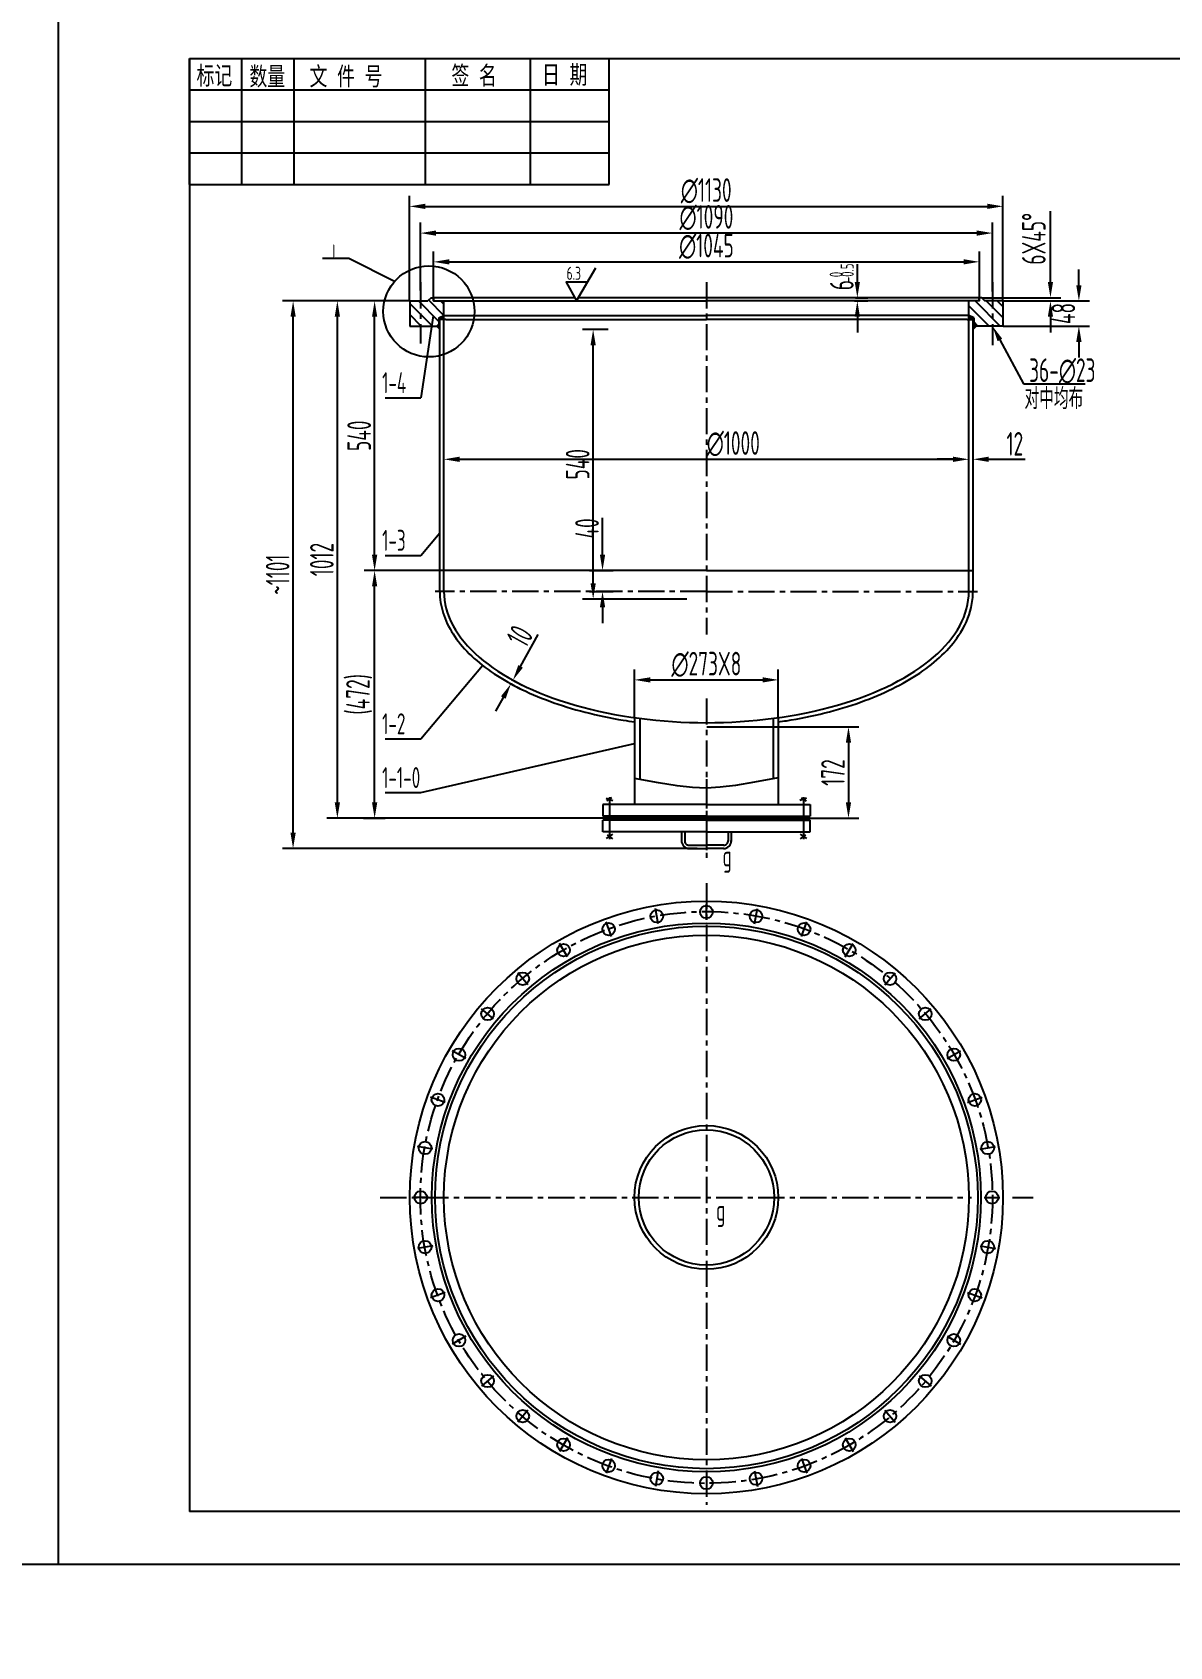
# Model space of a CAD drawing. Extents: x -1819 to 594, y -265 to 873.
# Drawn here: x -441.4 to -224.7, y -9.8 to 297.9 of the extents above; entities that cross this region are included whole.
import ezdxf

# ---------------------------------------------------------------- set-up
doc = ezdxf.new("R2010")
doc.units = 0
doc.header["$LTSCALE"] = 2
doc.header["$MEASUREMENT"] = 0
doc.linetypes.add('CENTERX2', pattern=[4, 2.5, -0.5, 0.5, -0.5])
doc.layers.get('0').update_dxf_attribs({"linetype": 'CONTINUOUS'})
doc.layers.get('DEFPOINTS').update_dxf_attribs({"linetype": 'CONTINUOUS'})
for name, color, linetype in [('16CEN', 6, 'CENTERX2'), ('16CON', 4, 'CONTINUOUS'), ('16CON2', 3, 'CONTINUOUS'), ('16TXT', 3, 'CONTINUOUS')]:
    doc.layers.add(name, color=color, linetype=linetype)
doc.styles.add('HZ', font='ascii.shx', dxfattribs={"width": 0.7, "bigfont": 'hztxt2.shx'})
doc.dimstyles.get("Standard").update_dxf_attribs({"dimtxt": 4.5, "dimasz": 3, "dimexe": 2, "dimexo": 0.0625, "dimgap": 0.7, "dimtad": 1, "dimdec": 4, "dimzin": 0, "dimtxsty": 'HZ', "dimcen": 0.09, "dimazin": 3, "dimtfac": 1, "dimtdec": 4, "dimtofl": 0, "dimtmove": 0, "dimatfit": 3, "dimtolj": 1, "dimtzin": 0})

# ---------------------------------------------------------------- blocks, each defined once
blk = doc.blocks.new('*D163')
at = {"color": 0, "linetype": 'BYBLOCK'}
for p, q in [((-327.91, 241.26), (-343.66, 241.26)), ((-341.66, 145.66), (-341.66, 238.26)), ((-287.46, 142.66), (-343.66, 142.66))]:
    blk.add_line(p, q, dxfattribs=at)
for points in [[(-342.16, 238.26), (-341.16, 238.26), (-341.66, 241.26)], [(-342.16, 145.66), (-341.16, 145.66), (-341.66, 142.66)]]:
    blk.add_solid(points, dxfattribs=at)
at = {"layer": 'DEFPOINTS', "color": 0, "linetype": 'BYBLOCK'}
for p in [(-341.66, 241.26), (-327.84, 241.26), (-287.4, 142.66)]:
    blk.add_point(p, dxfattribs=at)
at = {"color": 0, "linetype": 'BYBLOCK', "insert": (-344.61, 191.96), "char_height": 4.5, "attachment_point": 5, "rotation": 90, "style": 'HZ'}
blk.add_mtext('\\A1;1012', dxfattribs=at)
blk = doc.blocks.new('*D164')
at = {"color": 0, "linetype": 'BYBLOCK'}
for p, q in [((122.59, 340.57), (125.97, 346.65)), ((120.49, 337.39), (122.49, 336.28)), ((120.88, 338.09), (122.88, 336.98)), ((119.29, 334.63), (117.83, 332.01))]:
    blk.add_line(p, q, dxfattribs=at)
for points in [[(122.15, 340.82), (123.03, 340.33), (121.13, 337.95)], [(118.85, 334.87), (119.73, 334.39), (120.75, 337.25)]]:
    blk.add_solid(points, dxfattribs=at)
at = {"layer": 'DEFPOINTS', "color": 0, "linetype": 'BYBLOCK'}
for p in [(120.44, 337.42), (120.82, 338.12), (121.13, 337.95)]:
    blk.add_point(p, dxfattribs=at)
at = {"color": 0, "linetype": 'BYBLOCK', "insert": (122.43, 346.35), "char_height": 4.5, "attachment_point": 5, "rotation": 60.9397, "style": 'HZ'}
blk.add_mtext('\\A1;10', dxfattribs=at)
blk = doc.blocks.new('*D168')
at = {"color": 0, "linetype": 'BYBLOCK'}
for p, q in [((144.29, 330.86), (144.29, 340)), ((171.69, 330.86), (171.69, 340)), ((147.29, 338), (168.69, 338))]:
    blk.add_line(p, q, dxfattribs=at)
for points in [[(147.29, 338.5), (147.29, 337.5), (144.29, 338)], [(168.69, 338.5), (168.69, 337.5), (171.69, 338)]]:
    blk.add_solid(points, dxfattribs=at)
at = {"layer": 'DEFPOINTS', "color": 0, "linetype": 'BYBLOCK'}
for p in [(171.69, 338), (144.29, 330.8), (171.69, 330.8)]:
    blk.add_point(p, dxfattribs=at)
at = {"color": 0, "linetype": 'BYBLOCK', "insert": (157.99, 340.95), "char_height": 4.5, "attachment_point": 5, "style": 'HZ'}
blk.add_mtext('\\A1;∅273X8', dxfattribs=at)
blk = doc.blocks.new('*D162')
at = {"color": 0, "linetype": 'BYBLOCK'}
for p, q in [((158.06, 329.04), (187.06, 329.04)), ((185.06, 326.04), (185.06, 314.64)), ((174.11, 311.64), (187.06, 311.64)), ((-600.35, 184.13), (-600.35, 153.7)), ((-530.75, 176.83), (-530.75, 153.7)), ((-597.35, 155.7), (-533.75, 155.7))]:
    blk.add_line(p, q, dxfattribs=at)
for points in [[(184.56, 326.04), (185.56, 326.04), (185.06, 329.04)], [(184.56, 314.64), (185.56, 314.64), (185.06, 311.64)], [(-597.35, 156.2), (-597.35, 155.2), (-600.35, 155.7)], [(-533.75, 156.2), (-533.75, 155.2), (-530.75, 155.7)]]:
    blk.add_solid(points, dxfattribs=at)
at = {"layer": 'DEFPOINTS', "color": 0, "linetype": 'BYBLOCK'}
for p in [(157.99, 329.04), (174.05, 311.64), (185.06, 311.64), (-600.35, 184.19), (-530.75, 176.89), (-530.75, 155.7)]:
    blk.add_point(p, dxfattribs=at)
at = {"color": 0, "linetype": 'BYBLOCK', "insert": (182.11, 320.34), "char_height": 4.5, "attachment_point": 5, "rotation": 90, "style": 'HZ'}
blk.add_mtext('\\A1;172', dxfattribs=at)
at = {"color": 0, "linetype": 'BYBLOCK', "insert": (-565.55, 158.65), "char_height": 4.5, "attachment_point": 5, "style": 'HZ'}
blk.add_mtext('\\A1;326', dxfattribs=at)
blk = doc.blocks.new('*D165')
at = {"color": 0, "linetype": 'BYBLOCK'}
for p, q in [((138.2, 361.84), (138.2, 368.89)), ((135.75, 358.84), (140.2, 358.84)), ((135.75, 354.84), (140.2, 354.84)), ((138.2, 351.84), (138.2, 348.84))]:
    blk.add_line(p, q, dxfattribs=at)
for points in [[(137.7, 361.84), (138.7, 361.84), (138.2, 358.84)], [(137.7, 351.84), (138.7, 351.84), (138.2, 354.84)]]:
    blk.add_solid(points, dxfattribs=at)
at = {"layer": 'DEFPOINTS', "color": 0, "linetype": 'BYBLOCK'}
for p in [(135.69, 358.84), (138.2, 358.84), (135.69, 354.84)]:
    blk.add_point(p, dxfattribs=at)
at = {"color": 0, "linetype": 'BYBLOCK', "insert": (135.25, 366.87), "char_height": 4.5, "attachment_point": 5, "rotation": 90, "style": 'HZ'}
blk.add_mtext('\\A1;40', dxfattribs=at)
blk = doc.blocks.new('*D167')
at = {"color": 0, "linetype": 'BYBLOCK'}
for p, q in [((207.99, 380.12), (207.99, 382.05)), ((208.79, 380.12), (208.79, 382.05)), ((204.99, 380.05), (201.99, 380.05)), ((211.79, 380.05), (218.74, 380.05))]:
    blk.add_line(p, q, dxfattribs=at)
for points in [[(204.99, 380.55), (204.99, 379.55), (207.99, 380.05)], [(211.79, 380.55), (211.79, 379.55), (208.79, 380.05)]]:
    blk.add_solid(points, dxfattribs=at)
at = {"layer": 'DEFPOINTS', "color": 0, "linetype": 'BYBLOCK'}
for p in [(207.99, 380.05), (208.79, 380.05), (208.79, 380.05)]:
    blk.add_point(p, dxfattribs=at)
at = {"color": 0, "linetype": 'BYBLOCK', "insert": (216.77, 383), "char_height": 4.5, "attachment_point": 5, "style": 'HZ'}
blk.add_mtext('\\A1;12', dxfattribs=at)
blk = doc.blocks.new('*D166')
at = {"color": 0, "linetype": 'BYBLOCK'}
for p, q in [((107.99, 379.74), (107.99, 382.05)), ((207.99, 379.74), (207.99, 382.05)), ((110.99, 380.05), (204.99, 380.05))]:
    blk.add_line(p, q, dxfattribs=at)
for points in [[(110.99, 380.55), (110.99, 379.55), (107.99, 380.05)], [(204.99, 380.55), (204.99, 379.55), (207.99, 380.05)]]:
    blk.add_solid(points, dxfattribs=at)
at = {"layer": 'DEFPOINTS', "color": 0, "linetype": 'BYBLOCK'}
for p in [(107.99, 379.68), (207.99, 380.05), (207.99, 379.68)]:
    blk.add_point(p, dxfattribs=at)
at = {"color": 0, "linetype": 'BYBLOCK', "insert": (157.99, 383), "char_height": 4.5, "attachment_point": 5, "style": 'HZ'}
blk.add_mtext('\\A1;      ∅1000', dxfattribs=at)
blk = doc.blocks.new('*D169')
at = {"color": 0, "linetype": 'BYBLOCK'}
for p, q in [((-331.72, 241.26), (-336.56, 241.26)), ((-334.56, 192.86), (-334.56, 238.26)), ((-316.7, 189.86), (-336.56, 189.86)), ((-743.18, 133.95), (-744.67, 120.68))]:
    blk.add_line(p, q, dxfattribs=at)
for points in [[(-335.06, 238.26), (-334.06, 238.26), (-334.56, 241.26)], [(-335.06, 192.86), (-334.06, 192.86), (-334.56, 189.86)], [(-744.83, 123.72), (-743.83, 123.6), (-744.67, 120.68)]]:
    blk.add_solid(points, dxfattribs=at)
at = {"layer": 'DEFPOINTS', "color": 0, "linetype": 'BYBLOCK'}
for p in [(-334.56, 241.26), (-331.66, 241.26), (-735.35, 203.61), (-316.63, 189.86), (-744.67, 120.68)]:
    blk.add_point(p, dxfattribs=at)
at = {"color": 0, "linetype": 'BYBLOCK', "char_height": 4.5, "attachment_point": 5, "style": 'HZ'}
for s, insert, rotation in [('\\A1;540', (-337.51, 215.56), 90), ('\\A1;R510', (-746.52, 130.62), 83.5919)]:
    blk.add_mtext(s, dxfattribs=dict(at, insert=insert, rotation=rotation))
blk = doc.blocks.new('*D170')
at = {"color": 0, "linetype": 'BYBLOCK'}
for p, q in [((-327.91, 241.33), (-327.91, 261.29)), ((-324.91, 259.29), (-217.84, 259.29)), ((-214.84, 241.33), (-214.84, 261.29))]:
    blk.add_line(p, q, dxfattribs=at)
for points in [[(-324.91, 259.79), (-324.91, 258.79), (-327.91, 259.29)], [(-217.84, 259.79), (-217.84, 258.79), (-214.84, 259.29)]]:
    blk.add_solid(points, dxfattribs=at)
at = {"layer": 'DEFPOINTS', "color": 0, "linetype": 'BYBLOCK'}
for p in [(-214.84, 259.29), (-327.91, 241.26), (-214.84, 241.26)]:
    blk.add_point(p, dxfattribs=at)
at = {"color": 0, "linetype": 'BYBLOCK', "insert": (-271.38, 262.24), "char_height": 4.5, "attachment_point": 5, "style": 'HZ'}
blk.add_mtext('\\A1;∅1130', dxfattribs=at)
blk = doc.blocks.new('*D171')
at = {"color": 0, "linetype": 'BYBLOCK'}
for p, q in [((-325.84, 243.25), (-325.84, 256.19)), ((-216.84, 243.08), (-216.84, 256.19)), ((-219.84, 254.19), (-322.84, 254.19))]:
    blk.add_line(p, q, dxfattribs=at)
for points in [[(-322.84, 254.69), (-322.84, 253.69), (-325.84, 254.19)], [(-219.84, 254.69), (-219.84, 253.69), (-216.84, 254.19)]]:
    blk.add_solid(points, dxfattribs=at)
at = {"layer": 'DEFPOINTS', "color": 0, "linetype": 'BYBLOCK'}
for p in [(-325.84, 254.19), (-325.84, 243.18), (-216.84, 243.02)]:
    blk.add_point(p, dxfattribs=at)
at = {"color": 0, "linetype": 'BYBLOCK', "insert": (-271.34, 257.14), "char_height": 4.5, "attachment_point": 5, "style": 'HZ'}
blk.add_mtext('\\A1;∅1090', dxfattribs=at)
blk = doc.blocks.new('*D172')
at = {"color": 0, "linetype": 'BYBLOCK'}
for p, q in [((-323.34, 241.93), (-323.34, 250.71)), ((-219.34, 241.93), (-219.34, 250.71)), ((-320.34, 248.71), (-222.34, 248.71))]:
    blk.add_line(p, q, dxfattribs=at)
for points in [[(-320.34, 249.21), (-320.34, 248.21), (-323.34, 248.71)], [(-222.34, 249.21), (-222.34, 248.21), (-219.34, 248.71)]]:
    blk.add_solid(points, dxfattribs=at)
at = {"layer": 'DEFPOINTS', "color": 0, "linetype": 'BYBLOCK'}
for p in [(-219.34, 248.71), (-323.34, 241.86), (-219.34, 241.86)]:
    blk.add_point(p, dxfattribs=at)
at = {"color": 0, "linetype": 'BYBLOCK', "insert": (-271.34, 251.66), "char_height": 4.5, "attachment_point": 5, "style": 'HZ'}
blk.add_mtext('\\A1;∅1045', dxfattribs=at)
blk = doc.blocks.new('*D173')
at = {"color": 0, "linetype": 'BYBLOCK'}
for p, q in [((-200.37, 244.26), (-200.37, 247.26)), ((-214.78, 241.26), (-198.37, 241.26)), ((-214.78, 236.46), (-198.37, 236.46)), ((-200.37, 233.46), (-200.37, 230.46))]:
    blk.add_line(p, q, dxfattribs=at)
for points in [[(-200.87, 244.26), (-199.87, 244.26), (-200.37, 241.26)], [(-200.87, 233.46), (-199.87, 233.46), (-200.37, 236.46)]]:
    blk.add_solid(points, dxfattribs=at)
at = {"layer": 'DEFPOINTS', "color": 0, "linetype": 'BYBLOCK'}
for p in [(-214.84, 241.26), (-200.37, 241.26), (-214.84, 236.46)]:
    blk.add_point(p, dxfattribs=at)
at = {"color": 0, "linetype": 'BYBLOCK', "insert": (-203.32, 238.86), "char_height": 4.5, "attachment_point": 5, "rotation": 90, "style": 'HZ'}
blk.add_mtext('\\A1;48', dxfattribs=at)
blk = doc.blocks.new('*D174')
at = {"color": 0, "linetype": 'BYBLOCK'}
for p, q in [((-205.79, 244.86), (-205.79, 258.36)), ((-218.81, 241.86), (-203.79, 241.86)), ((-206.89, 241.26), (-203.79, 241.26)), ((-205.79, 238.26), (-205.79, 235.26))]:
    blk.add_line(p, q, dxfattribs=at)
for points in [[(-206.29, 244.86), (-205.29, 244.86), (-205.79, 241.86)], [(-206.29, 238.26), (-205.29, 238.26), (-205.79, 241.26)]]:
    blk.add_solid(points, dxfattribs=at)
at = {"layer": 'DEFPOINTS', "color": 0, "linetype": 'BYBLOCK'}
for p in [(-218.88, 241.86), (-206.95, 241.26), (-205.79, 241.86)]:
    blk.add_point(p, dxfattribs=at)
at = {"color": 0, "linetype": 'BYBLOCK', "insert": (-208.96, 253.11), "char_height": 4.5, "attachment_point": 5, "rotation": 90, "style": 'HZ'}
blk.add_mtext('\\A1;6X45°', dxfattribs=at)
blk = doc.blocks.new('*D175')
at = {"color": 0, "linetype": 'BYBLOCK'}
for p, q in [((-334.63, 189.86), (-336.56, 189.86)), ((-334.56, 145.66), (-334.56, 186.86)), ((-336.66, 142.66), (-332.56, 142.66))]:
    blk.add_line(p, q, dxfattribs=at)
for points in [[(-335.06, 186.86), (-334.06, 186.86), (-334.56, 189.86)], [(-335.06, 145.66), (-334.06, 145.66), (-334.56, 142.66)]]:
    blk.add_solid(points, dxfattribs=at)
at = {"layer": 'DEFPOINTS', "color": 0, "linetype": 'BYBLOCK'}
for p in [(-334.56, 189.86), (-334.56, 189.86), (-336.72, 142.66)]:
    blk.add_point(p, dxfattribs=at)
at = {"color": 0, "linetype": 'BYBLOCK', "insert": (-337.51, 166.26), "char_height": 4.5, "attachment_point": 5, "rotation": 90, "style": 'HZ'}
blk.add_mtext('\\A1;(472)', dxfattribs=at)
blk = doc.blocks.new('*D176')
at = {"color": 0, "linetype": 'BYBLOCK'}
for p, q in [((-385.37, 246.7), (-393.73, 246.7)), ((-391.73, 145.32), (-391.73, 243.7)), ((-314.72, 142.32), (-393.73, 142.32))]:
    blk.add_line(p, q, dxfattribs=at)
for points in [[(-392.23, 243.7), (-391.23, 243.7), (-391.73, 246.7)], [(-392.23, 145.32), (-391.23, 145.32), (-391.73, 142.32)]]:
    blk.add_solid(points, dxfattribs=at)
at = {"layer": 'DEFPOINTS', "color": 0, "linetype": 'BYBLOCK'}
for p in [(-391.73, 246.7), (-385.3, 246.7), (-314.66, 142.32)]:
    blk.add_point(p, dxfattribs=at)
at = {"color": 0, "linetype": 'BYBLOCK', "insert": (-394.68, 194.51), "char_height": 4.5, "attachment_point": 5, "rotation": 90, "style": 'HZ'}
blk.add_mtext('\\A1;~1101', dxfattribs=at)
blk = doc.blocks.new('*D240')
at = {"color": 0, "linetype": 'BYBLOCK'}
for p, q in [((-365.91, 847.84), (-365.91, 863.32)), ((-256.91, 847.7), (-256.91, 863.32)), ((-362.91, 861.32), (-259.91, 861.32)), ((-735.41, 117.36), (-776.31, 117.36)), ((-774.31, 114.36), (-774.31, 59.98)), ((-754.61, 56.98), (-776.31, 56.98))]:
    blk.add_line(p, q, dxfattribs=at)
for points in [[(-362.91, 861.82), (-362.91, 860.82), (-365.91, 861.32)], [(-259.91, 861.82), (-259.91, 860.82), (-256.91, 861.32)], [(-774.81, 114.36), (-773.81, 114.36), (-774.31, 117.36)], [(-774.81, 59.98), (-773.81, 59.98), (-774.31, 56.98)]]:
    blk.add_solid(points, dxfattribs=at)
at = {"layer": 'DEFPOINTS', "color": 0, "linetype": 'BYBLOCK'}
for p in [(-256.91, 861.32), (-365.91, 847.78), (-256.91, 847.64), (-735.35, 117.36), (-774.31, 56.98), (-754.55, 56.98)]:
    blk.add_point(p, dxfattribs=at)
at = {"color": 0, "linetype": 'BYBLOCK', "insert": (-311.41, 864.27), "char_height": 4.5, "attachment_point": 5, "style": 'HZ'}
blk.add_mtext('\\A1;∅1090', dxfattribs=at)
at = {"color": 0, "linetype": 'BYBLOCK', "insert": (-777.26, 87.17), "char_height": 4.5, "attachment_point": 5, "rotation": 90, "style": 'HZ'}
blk.add_mtext('\\A1;320', dxfattribs=at)
blk = doc.blocks.new('*D241')
at = {"color": 0, "linetype": 'BYBLOCK'}
for p, q in [((-363.41, 846.41), (-363.41, 857.76)), ((-360.41, 855.76), (-262.46, 855.76)), ((-259.46, 846.41), (-259.46, 857.76)), ((-743.35, 68.98), (-766.4, 68.98)), ((-764.4, 65.98), (-764.4, 59.98)), ((-743.28, 56.98), (-766.4, 56.98))]:
    blk.add_line(p, q, dxfattribs=at)
for points in [[(-360.41, 856.26), (-360.41, 855.26), (-363.41, 855.76)], [(-262.46, 856.26), (-262.46, 855.26), (-259.46, 855.76)], [(-764.9, 65.98), (-763.9, 65.98), (-764.4, 68.98)], [(-764.9, 59.98), (-763.9, 59.98), (-764.4, 56.98)]]:
    blk.add_solid(points, dxfattribs=at)
at = {"layer": 'DEFPOINTS', "color": 0, "linetype": 'BYBLOCK'}
for p in [(-259.46, 855.76), (-363.41, 846.34), (-259.46, 846.34), (-743.29, 68.98), (-764.4, 56.98), (-743.22, 56.98)]:
    blk.add_point(p, dxfattribs=at)
at = {"color": 0, "linetype": 'BYBLOCK', "insert": (-311.44, 858.71), "char_height": 4.5, "attachment_point": 5, "style": 'HZ'}
blk.add_mtext('\\A1;∅1042', dxfattribs=at)
at = {"color": 0, "linetype": 'BYBLOCK', "insert": (-767.35, 62.98), "char_height": 4.5, "attachment_point": 5, "rotation": 90, "style": 'HZ'}
blk.add_mtext('\\A1;90', dxfattribs=at)
blk = doc.blocks.new('*D242')
at = {"color": 0, "linetype": 'BYBLOCK'}
for p, q in [((-361.41, 846.41), (-361.41, 852.49)), ((-261.41, 846.41), (-261.41, 852.49)), ((-358.41, 850.49), (-264.41, 850.49)), ((-932.01, 186.91), (-932.01, 200.41)), ((-950.1, 183.91), (-930.01, 183.91)), ((-947.91, 181.79), (-930.01, 181.79)), ((-932.01, 178.79), (-932.01, 175.79))]:
    blk.add_line(p, q, dxfattribs=at)
for points in [[(-358.41, 850.99), (-358.41, 849.99), (-361.41, 850.49)], [(-264.41, 850.99), (-264.41, 849.99), (-261.41, 850.49)], [(-932.51, 186.91), (-931.51, 186.91), (-932.01, 183.91)], [(-932.51, 178.79), (-931.51, 178.79), (-932.01, 181.79)]]:
    blk.add_solid(points, dxfattribs=at)
at = {"layer": 'DEFPOINTS', "color": 0, "linetype": 'BYBLOCK'}
for p in [(-261.41, 850.49), (-361.41, 846.34), (-261.41, 846.34), (-950.16, 183.91), (-947.98, 181.79), (-932.01, 183.91)]:
    blk.add_point(p, dxfattribs=at)
at = {"color": 0, "linetype": 'BYBLOCK', "insert": (-311.41, 853.44), "char_height": 4.5, "attachment_point": 5, "style": 'HZ'}
blk.add_mtext('\\A1;∅996', dxfattribs=at)
at = {"color": 0, "linetype": 'BYBLOCK', "insert": (-935.18, 195.16), "char_height": 4.5, "attachment_point": 5, "rotation": 90, "style": 'HZ'}
blk.add_mtext('\\A1;4X45°', dxfattribs=at)

msp = doc.modelspace()

# ---------------------------------------------------------------- hatches: boundary and pattern name
at = {"layer": '16CON2'}
h = msp.add_hatch(dxfattribs=at)
h.set_pattern_fill('ANSI31', color=256, scale=12, angle=90, style=0)
h.set_pattern_definition([(135, (-470.9764, -163.5452), (-1.06066, -1.06066), [])])
h.paths.add_polyline_path([(-362.98343, 246.69973), (-364.98347, 246.69973), (-364.98347, 247.29973), (-365.45162, 247.29973), (-366.05162, 246.69973), (-367.69711, 246.69973), (-367.69711, 241.89973), (-364.37026, 241.89973), (-363.94263, 242.27473), (-363.94263, 243.44973), (-362.98343, 243.90086)])
h.paths.add_polyline_path([(-367.69711, 246.69973), (-369.48343, 246.69973), (-369.48343, 241.89973), (-367.69711, 241.89973)])
h.paths.add_polyline_path([(-258.26975, 246.69973), (-259.91524, 246.69973), (-260.51524, 247.29973), (-260.98339, 247.29973), (-260.98339, 246.69973), (-262.98343, 246.69973), (-262.98343, 243.90086), (-262.02423, 243.44973), (-262.02423, 242.27473), (-261.5966, 241.89973), (-258.26975, 241.89973)])
h.paths.add_polyline_path([(-256.48343, 246.69973), (-258.26975, 246.69973), (-258.26975, 241.89973), (-256.48343, 241.89973)])
h = msp.add_hatch(dxfattribs=at)
h.set_pattern_fill('ANSI37', color=256, style=0)
h.paths.add_polyline_path([(-362.98343, 243.90086), (-363.94263, 243.44973), (-363.94263, 243.14973), (-362.98343, 243.14973)])
h.paths.add_polyline_path([(-363.78343, 242.27473), (-363.94263, 242.27473), (-364.37026, 241.89973), (-363.78343, 241.32695)])
h = msp.add_hatch(dxfattribs=at)
h.set_pattern_fill('ANSI37', color=256, style=0)
h.paths.add_polyline_path([(-262.98343, 243.90086), (-262.98343, 243.14973), (-262.02423, 243.14973), (-262.02423, 243.44973)])
h.paths.add_polyline_path([(-262.02423, 242.27473), (-262.18343, 242.27473), (-262.18343, 241.32695), (-261.5966, 241.89973)])

# ---------------------------------------------------------------- linework, layer by layer
for p, q in [((-411.49588, 292.90469), (-411.49588, 15.90469)), ((-411.49588, 292.90469), (-25.99588, 292.90469)), ((-25.99588, 15.90469), (-411.49588, 15.90469))]:
    msp.add_line(p, q)
at = {"color": 3, "linetype": 'BYBLOCK'}
for p, q in [((-284.22387, 250.29973), (-284.22387, 253.72707)), ((-284.74392, 246.69973), (-282.22387, 246.69973)), ((-284.54974, 247.29973), (-282.22387, 247.29973)), ((-284.22387, 243.69973), (-284.22387, 240.69973))]:
    msp.add_line(p, q, dxfattribs=at)
for points in [[(-284.72387, 250.29973), (-283.72387, 250.29973), (-284.22387, 247.29973)], [(-284.72387, 243.69973), (-283.72387, 243.69973), (-284.22387, 246.69973)]]:
    msp.add_solid(points, dxfattribs=at)
at = {"layer": '16CEN'}
for p, q in [((-367.48343, 250.2832), (-367.48343, 238.55685)), ((-312.98343, 250.2832), (-312.98343, 183.11714)), ((-258.48343, 250.2832), (-258.48343, 238.27032)), ((-312.98343, 191.29973), (-364.65009, 191.29973)), ((-312.98343, 191.29973), (-261.31676, 191.29973)), ((-312.98343, 170.92857), (-312.98343, 142.00517)), ((-312.98343, 155.50595), (-312.98343, 139.84285)), ((-312.98343, 135.73267), (-312.98343, 17.16981)), ((-322.17613, 127.92653), (-322.69337, 130.85992)), ((-312.98343, 128.73079), (-312.98343, 131.70943)), ((-303.79073, 127.92653), (-303.27349, 130.85992)), ((-331.08952, 125.5382), (-332.10828, 128.3372)), ((-294.87734, 125.5382), (-293.85858, 128.3372)), ((-339.45276, 121.63835), (-340.94208, 124.21793)), ((-286.5141, 121.63835), (-285.02477, 124.21793)), ((-347.01175, 116.34549), (-348.92638, 118.62727)), ((-278.95511, 116.34549), (-277.04048, 118.62727)), ((-353.5368, 109.82044), (-355.81857, 111.73508)), ((-272.43006, 109.82044), (-270.14829, 111.73508)), ((-358.82966, 102.26145), (-361.40924, 103.75078)), ((-267.1372, 102.26145), (-264.55762, 103.75078)), ((-362.7295, 93.89821), (-365.52851, 94.91697)), ((-263.23735, 93.89821), (-260.43835, 94.91697)), ((-365.11784, 84.98482), (-368.05123, 85.50206)), ((-260.84902, 84.98482), (-257.91563, 85.50206)), ((-375.11056, 75.79212), (-262.44689, 75.79212)), ((-365.9221, 75.79212), (-368.90074, 75.79212)), ((-260.04476, 75.79212), (-257.06612, 75.79212)), ((-254.66399, 75.79212), (-250.74538, 75.79212)), ((-365.11784, 66.59942), (-368.05123, 66.08218)), ((-260.84902, 66.59942), (-257.91563, 66.08218)), ((-362.7295, 57.68603), (-365.52851, 56.66728)), ((-263.23735, 57.68603), (-260.43835, 56.66728)), ((-358.82966, 49.32279), (-361.40924, 47.83347)), ((-267.1372, 49.32279), (-264.55762, 47.83347)), ((-353.5368, 41.7638), (-355.81857, 39.84917)), ((-272.43006, 41.7638), (-270.14829, 39.84917)), ((-347.01175, 35.23875), (-348.92638, 32.95698)), ((-278.95511, 35.23875), (-277.04048, 32.95698)), ((-339.45276, 29.94589), (-340.94208, 27.36631)), ((-286.5141, 29.94589), (-285.02477, 27.36631)), ((-331.08952, 26.04605), (-332.10828, 23.24704)), ((-294.87734, 26.04605), (-293.85858, 23.24704)), ((-322.17613, 23.65771), (-322.69337, 20.72432)), ((-312.98343, 22.85346), (-312.98343, 19.87481)), ((-303.79073, 23.65771), (-303.27349, 20.72432))]:
    msp.add_line(p, q, dxfattribs=at)
msp.add_circle((-312.98343, 75.79212), 54.5, dxfattribs=at)
at = {"layer": '16CON'}
for p, q in [((-338.0448, 247.29973), (-364.98347, 247.29973)), ((-362.98343, 191.29973), (-362.98343, 246.69973)), ((-260.98339, 247.29973), (-337.36125, 247.29973)), ((-262.98343, 191.29973), (-262.98343, 246.69973)), ((-363.94263, 243.44973), (-363.94263, 242.27473)), ((-363.78343, 191.29973), (-363.78343, 243.14973)), ((-262.18343, 191.29973), (-262.18343, 243.14973)), ((-262.02423, 243.44973), (-262.02423, 242.27473)), ((-363.94263, 242.27473), (-364.37026, 241.89973)), ((-262.02423, 242.27473), (-261.5966, 241.89973)), ((-312.98343, 195.29973), (-363.78343, 195.29973)), ((-312.98343, 195.29973), (-262.18343, 195.29973)), ((-326.68343, 167.25649), (-326.68343, 150.69973)), ((-325.68343, 167.11963), (-325.68343, 155.48534)), ((-300.28343, 167.11963), (-300.28343, 155.61897)), ((-299.28343, 167.25649), (-299.28343, 150.69973)), ((-332.06369, 151.89592), (-330.7927, 151.47264)), ((-331.03984, 151.96647), (-331.99308, 151.40209)), ((-293.90316, 151.89592), (-295.17415, 151.47264)), ((-294.92702, 151.96647), (-293.97378, 151.40209)), ((-312.98343, 150.69973), (-332.73343, 150.69973)), ((-332.73343, 150.69973), (-332.73343, 148.49973)), ((-312.98343, 148.49973), (-332.73343, 148.49973)), ((-312.98343, 148.09973), (-329.03765, 148.09973)), ((-312.98343, 148.09973), (-329.03765, 148.09973)), ((-312.98343, 150.69973), (-293.23343, 150.69973)), ((-312.98343, 148.49973), (-293.23343, 148.49973)), ((-312.98343, 148.09973), (-296.92921, 148.09973)), ((-312.98343, 148.09973), (-296.92921, 148.09973)), ((-293.23343, 150.69973), (-293.23343, 148.49973)), ((-312.98343, 147.69973), (-332.73343, 147.69973)), ((-332.73343, 145.49973), (-332.73343, 147.69973)), ((-312.98343, 145.49973), (-332.73343, 145.49973)), ((-330.86332, 145.01757), (-332.06369, 144.24155)), ((-331.88716, 144.91174), (-330.86332, 144.171)), ((-312.98343, 147.69973), (-293.23343, 147.69973)), ((-312.98343, 145.49973), (-293.23343, 145.49973)), ((-295.10354, 145.01757), (-293.90316, 144.24155)), ((-294.07969, 144.91174), (-295.10354, 144.171)), ((-293.23343, 145.49973), (-293.23343, 147.69973)), ((-316.33407, 142.3224), (-312.98343, 142.3224)), ((-316.30043, 142.92184), (-312.98343, 142.92184)), ((-309.66643, 142.92184), (-312.98343, 142.92184)), ((-309.63279, 142.3224), (-312.98343, 142.3224))]:
    msp.add_line(p, q, dxfattribs=at)
for points in [[(-369.48343, 246.69973), (-366.05162, 246.69973)], [(-369.48343, 246.69973), (-369.48343, 241.89973)], [(-365.45162, 247.29973), (-366.05162, 246.69973)], [(-365.45162, 247.29973), (-364.98347, 247.29973)], [(-364.98347, 246.69973), (-364.98347, 247.29973)], [(-364.98347, 247.19973), (-364.98347, 246.69973), (-312.98343, 246.69973)], [(-260.98339, 247.19973), (-260.98339, 246.69973), (-312.98343, 246.69973)], [(-260.98339, 246.69973), (-260.98339, 247.29973)], [(-260.51524, 247.29973), (-260.98339, 247.29973)], [(-260.51524, 247.29973), (-259.91524, 246.69973)], [(-256.48343, 246.69973), (-259.91524, 246.69973)], [(-256.48343, 246.69973), (-256.48343, 241.89973)], [(-363.94263, 243.44973), (-362.98343, 243.90086)], [(-362.65891, 243.14973), (-363.94263, 243.14973)], [(-362.98343, 243.90086), (-312.98343, 243.90086)], [(-362.65891, 243.14973), (-312.98343, 243.14973)], [(-262.98343, 243.90086), (-312.98343, 243.90086)], [(-263.30795, 243.14973), (-312.98343, 243.14973)], [(-263.30795, 243.14973), (-262.02423, 243.14973)], [(-262.02423, 243.44973), (-262.98343, 243.90086)], [(-369.48343, 241.89973), (-364.37026, 241.89973)], [(-364.37026, 241.89973), (-363.78343, 241.32695)], [(-363.78343, 242.27473), (-363.94263, 242.27473)], [(-262.18343, 242.27473), (-262.02423, 242.27473)], [(-261.5966, 241.89973), (-262.18343, 241.32695)], [(-256.48343, 241.89973), (-261.5966, 241.89973)], [(-329.03765, 148.09973), (-329.58335, 148.49973)], [(-329.03765, 148.09973), (-329.58335, 147.69973)], [(-296.92921, 148.09973), (-296.38351, 148.49973)], [(-296.92921, 148.09973), (-296.38351, 147.69973)], [(-317.71766, 145.49973), (-317.71766, 143.6676)], [(-317.11766, 145.49973), (-317.11766, 143.70647)], [(-308.8492, 145.49973), (-308.8492, 143.70647)], [(-308.2492, 145.49973), (-308.2492, 143.6676)]]:
    msp.add_lwpolyline(points, dxfattribs=at)
for centre, radius in [((-312.98343, 75.79212), 56.5), ((-322.43475, 129.39323), 1.2), ((-312.98343, 130.22011), 1.2), ((-303.53211, 129.39323), 1.2), ((-312.98343, 75.79212), 52.3), ((-312.98343, 75.79212), 51.7), ((-331.5989, 126.9377), 1.2), ((-294.36796, 126.9377), 1.2), ((-312.98343, 75.79212), 50), ((-340.19742, 122.92814), 1.2), ((-285.76944, 122.92814), 1.2), ((-347.96907, 117.48638), 1.2), ((-277.99779, 117.48638), 1.2), ((-354.67769, 110.77776), 1.2), ((-271.28917, 110.77776), 1.2), ((-360.11945, 103.00612), 1.2), ((-265.84741, 103.00612), 1.2), ((-364.12901, 94.40759), 1.2), ((-261.83785, 94.40759), 1.2), ((-312.98343, 75.79212), 13.7), ((-366.58453, 85.24344), 1.2), ((-312.98343, 75.79212), 12.9), ((-259.38232, 85.24344), 1.2), ((-367.41142, 75.79212), 1.2), ((-258.55544, 75.79212), 1.2), ((-366.58453, 66.3408), 1.2), ((-259.38232, 66.3408), 1.2), ((-364.12901, 57.17665), 1.2), ((-261.83785, 57.17665), 1.2), ((-360.11945, 48.57813), 1.2), ((-265.84741, 48.57813), 1.2), ((-354.67769, 40.80649), 1.2), ((-271.28917, 40.80649), 1.2), ((-347.96907, 34.09786), 1.2), ((-277.99779, 34.09786), 1.2), ((-340.19742, 28.6561), 1.2), ((-285.76944, 28.6561), 1.2), ((-331.5989, 24.64654), 1.2), ((-294.36796, 24.64654), 1.2), ((-322.43475, 22.19102), 1.2), ((-312.98343, 21.36413), 1.2), ((-303.53211, 22.19102), 1.2)]:
    msp.add_circle(centre, radius, dxfattribs=at)
for centre, radius, start, end in [((-316.28818, 143.75373), 1.43207, 176.5516164, 271.8359482), ((-316.28818, 143.75373), 0.83207, 173.7198201, 271.623701), ((-309.67867, 143.75373), 1.43207, 268.1640518, 3.4483836), ((-309.67867, 143.75373), 0.83207, 268.376299, 6.2801799)]:
    msp.add_arc(centre, radius, start, end, dxfattribs=at)
msp.add_ellipse((-312.98343, 191.29973), major_axis=(-50, 0), ratio=0.500000013, start_param=0, end_param=3.141592654, dxfattribs=at)
for points, knots in [([(-363.78343, 191.29973), (-363.78343, 189.9186), (-363.56728, 188.53783), (-362.71533, 185.8253), (-362.08008, 184.49364), (-359.57828, 180.6091), (-357.11498, 178.18322), (-350.87141, 173.85453), (-347.0897, 171.95142), (-338.56257, 168.82495), (-333.81813, 167.60254), (-328.11045, 166.65852), (-327.39913, 166.5496), (-326.68343, 166.44863)], [0, 0, 0, 0, 0.155767215, 0.155767215, 0.31153443, 0.31153443, 0.624801729, 0.624801729, 0.938069027, 0.938069027, 1.251336325, 1.251336325, 1.295570602, 1.295570602, 1.295570602, 1.295570602]), ([(-299.28343, 166.44857), (-298.76812, 166.52128), (-298.25508, 166.59811), (-292.72341, 167.47518), (-287.94965, 168.66799), (-279.34764, 171.74074), (-275.52038, 173.61973), (-269.17361, 177.90704), (-266.65275, 180.31546), (-263.76442, 184.61683), (-262.95902, 186.41453), (-262.30131, 189.25789), (-262.18343, 190.27877), (-262.18343, 191.29973)], [1.846021519, 1.846021519, 1.846021519, 1.846021519, 1.877870922, 1.877870922, 2.19113822, 2.19113822, 2.504405518, 2.504405518, 2.817672817, 2.817672817, 3.02644637, 3.02644637, 3.141592654, 3.141592654, 3.141592654, 3.141592654])]:
    msp.add_open_spline(points, degree=3, knots=knots, dxfattribs=at)
at = {"layer": '16CON2'}
for p, q in [((-381.09164, 254.76086), (-386.15332, 254.76086)), ((-372.42997, 250.37016), (-381.09164, 254.76086)), ((-365.02435, 243.86233), (-367.39873, 228.24355)), ((-257.06136, 239.2582), (-252.57215, 230.91937)), ((-252.57215, 230.91937), (-249.57215, 230.91937)), ((-249.57215, 230.91937), (-240.82411, 230.91937)), ((-374.19583, 228.24355), (-367.39873, 228.24355)), ((-367.39873, 198.18969), (-363.78343, 202.4848)), ((-374.19583, 198.18969), (-367.39873, 198.18969)), ((-367.39873, 163.22317), (-355.61984, 177.21694)), ((-374.19583, 163.22317), (-367.39873, 163.22317)), ((-367.39873, 152.96439), (-326.68343, 162.35623)), ((-374.19583, 152.96439), (-367.39873, 152.96439)), ((-331.4635, 152.10756), (-331.4635, 144.06518)), ((-294.50336, 152.10756), (-294.50336, 144.06518)), ((-856.99588, 5.90469), (-15.99588, 5.90469))]:
    msp.add_line(p, q, dxfattribs=at)
msp.add_lwpolyline([(-299.28343, 155.8062), (-303.83226, 154.95454), (-307.4178, 154.34444), (-310.36116, 153.97421), (-312.98343, 153.84217), (-315.60569, 153.94662), (-318.54905, 154.28588), (-322.1346, 154.85825), (-326.68343, 155.66205)], dxfattribs=at)
msp.add_circle((-365.85776, 244.69574), 8.68292, dxfattribs=at)
msp.add_solid([(-257.50161, 239.02119), (-256.6211, 239.49521), (-258.48343, 241.89973)], dxfattribs=at)
at = {"layer": '16TXT'}
for p, q in [((-436.49588, 599.90469), (-436.49588, 5.90469)), ((-411.49588, 268.90469), (-411.49588, 292.90469)), ((-401.49588, 268.90469), (-401.49588, 292.90469)), ((-391.49588, 268.90469), (-391.49588, 292.90469)), ((-366.49588, 268.90469), (-366.49588, 292.90469)), ((-346.49588, 268.90469), (-346.49588, 292.90469)), ((-331.49588, 268.90469), (-331.49588, 292.90469)), ((-411.49588, 286.90469), (-331.49588, 286.90469)), ((-411.49588, 280.90469), (-331.49588, 280.90469)), ((-411.49588, 274.90469), (-331.49588, 274.90469)), ((-411.49588, 268.90469), (-331.49588, 268.90469))]:
    msp.add_line(p, q, dxfattribs=at)
at = {"layer": '16TXT', "color": 3}
msp.add_lwpolyline([(-335.5094, 250.26266), (-339.69264, 250.26266), (-337.71111, 246.69973), (-334.04825, 252.98153)], dxfattribs=at)
at = {"layer": 'DEFPOINTS', "color": 3, "linetype": 'BYBLOCK'}
for p in [(-284.80642, 246.69973), (-284.61224, 247.29973), (-284.22387, 247.29973)]:
    msp.add_point(p, dxfattribs=at)

# ---------------------------------------------------------------- texts
at = {"color": 3, "linetype": 'BYBLOCK', "insert": (-287.17387, 249.70895), "char_height": 4.5, "attachment_point": 5, "rotation": 90, "style": 'HZ'}
msp.add_mtext('\\A1;6', dxfattribs=at)
at = {"layer": '16CON2', "style": 'HZ', "width": 0.7}
for s, p in [('-0.5', (-284.90108, 250.27645)), ('0', (-286.99994, 251.22179))]:
    msp.add_text(s, height=2.5, rotation=90, dxfattribs=at).set_placement(p)
for s, p in [('1-4', (-374.77431, 229.11049)), ('对中均布', (-252.37797, 226.06916)), ('1-3', (-374.77431, 199.05662)), ('1-2', (-374.77431, 164.0901)), ('1-1-0', (-374.77431, 153.83133)), ('g', (-309.90117, 138.88757)), ('g', (-311.12999, 71.36261))]:
    msp.add_text(s, height=4, dxfattribs=at).set_placement(p)
at = {"layer": '16CON2', "insert": (-251.4922, 233.34612), "char_height": 4.5, "attachment_point": 4, "style": 'HZ'}
msp.add_mtext('\\A1;36-∅23', dxfattribs=at)
at = {"layer": '16TXT', "style": 'HZ', "width": 0.85}
for s, p in [('标记', (-410.12156, 287.53546)), ('数量', (-400.04328, 287.38275)), ('文 件 号', (-388.59069, 287.38275)), ('签 名', (-361.56249, 287.53546)), ('日 期', (-344.30734, 287.68817))]:
    msp.add_text(s, height=4, dxfattribs=at).set_placement(p)
at = {"layer": '16TXT', "color": 3, "style": 'HZ', "width": 0.75}
for s, height, p in [('I', 2.50038, (-384.24122, 254.9635)), ('  6.3', 2.500376, (-341.65891, 250.70908))]:
    msp.add_text(s, height=height, dxfattribs=at).set_placement(p)

# ---------------------------------------------------------------- dimensions: what is measured, and where the dimension line sits
at = {"layer": '16CON2'}
for base, p1, p2, text, picture, middle in [((-774.31125, 56.98155), (-735.35143, 117.35658), (-754.55143, 56.98155), '320', '*D240', (-777.26125, 87.16907)), ((-764.39856, 56.98155), (-743.28932, 68.98155), (-743.22144, 56.98155), '90', '*D241', (-767.34856, 62.98155)), ((-932.00751, 183.90826), (-947.97669, 181.78694), (-950.1602, 183.90826), '4X45%%D', '*D242', (-935.18251, 195.15826)), ((-391.73167, 246.69973), (-314.65875, 142.3224), (-385.30381, 246.69973), '~1101', '*D176', (-394.68167, 194.51107))]:
    dim = msp.add_linear_dim(base=base, p1=p1, p2=p2, angle=90, text=text, dimstyle='STANDARD', dxfattribs=at)
    dim.commit()
    dim.dimension.update_dxf_attribs({"geometry": picture, "text_midpoint": middle})
dim = msp.add_linear_dim(base=(-530.74844, 155.69922), p1=(-600.34844, 184.18987), p2=(-530.74844, 176.8948), text='326', dimstyle='STANDARD', dxfattribs=at)
dim.commit()
dim.dimension.update_dxf_attribs({"geometry": '*D162', "text_midpoint": (-565.54844, 158.64922)})
for base, p1, p2, text, picture, middle, set_off in [((-256.48343, 264.72223), (-369.54593, 246.69973), (-256.48343, 246.69973), '%%c1130', '*D170', (-313.01468, 267.67223), (-41.63937, 5.43624)), ((-367.48343, 259.62901), (-258.48343, 248.45677), (-367.48343, 248.62107), '%%C1090', '*D171', (-312.98343, 262.57901), (-41.63937, 5.43624)), ((-260.98339, 254.14309), (-364.98347, 247.29973), (-260.98339, 247.29973), '%%C1045', '*D172', (-312.98343, 257.09309), (-41.63937, 5.43624)), ((-262.98343, 216.50939), (-362.98343, 216.13248), (-262.98343, 216.13248), '      %%C1000', '*D166', (-312.98343, 219.45939), (-470.97639, -163.54515)), ((-262.18343, 216.50939), (-262.98343, 216.50939), (-262.18343, 216.50939), '12', '*D167', (-254.20843, 219.45939), (-470.97639, -163.54515)), ((-299.28343, 174.45887), (-326.68343, 167.25649), (-299.28343, 167.25649), '%%C273X8', '*D168', (-312.98343, 177.40887), (-470.97639, -163.54515))]:
    dim = msp.add_linear_dim(base=base, p1=p1, p2=p2, text=text, dimstyle='STANDARD', dxfattribs=at)
    dim.commit()
    dim.dimension.update_dxf_attribs({"geometry": picture, "text_midpoint": middle, "insert": set_off})
for base, p1, p2, text, picture, middle, set_off in [((-247.42632, 247.29973), (-248.59141, 246.69973), (-260.51524, 247.29973), '6X45%%D', '*D174', (-250.60132, 258.54973), (-41.63937, 5.43624)), ((-242.00747, 246.69973), (-256.48343, 241.89973), (-256.48343, 246.69973), '48', '*D173', (-244.95747, 244.29973), (-41.63937, 5.43624)), ((-376.20282, 246.69973), (-358.27425, 195.29973), (-373.29902, 246.69973), '540', '*D169', (-379.15282, 220.99973), (-41.63937, 5.43624)), ((-383.30381, 246.69973), (-329.03765, 148.09973), (-369.48343, 246.69973), '1012', '*D163', (-386.25381, 197.39973), (-41.63937, 5.43624)), ((-332.77204, 195.29973), (-335.28699, 191.29973), (-335.28699, 195.29973), '40', '*D165', (-335.72204, 203.32473), (-470.97639, -163.54515)), ((-376.20282, 195.29973), (-378.3591, 148.09973), (-376.20282, 195.29973), '(472)', '*D175', (-379.15282, 171.69973), (-41.63937, 5.43624)), ((-285.91955, 148.09973), (-312.98322, 165.49974), (-296.92921, 148.09973), '172', '*D162', (-288.86955, 156.79973), (-470.97639, -163.54515))]:
    dim = msp.add_linear_dim(base=base, p1=p1, p2=p2, angle=90, text=text, dimstyle='STANDARD', dxfattribs=at)
    dim.commit()
    dim.dimension.update_dxf_attribs({"geometry": picture, "text_midpoint": middle, "insert": set_off})
dim = msp.add_radius_dim(center=(-735.35143, 203.61252), mpoint=(-744.66589, 120.6785), text='R510', dimstyle='STANDARD', dxfattribs=at)
dim.commit()
dim.dimension.update_dxf_attribs({"geometry": '*D169', "text_midpoint": (-743.58606, 130.29306), "dimtype": 164})
dim = msp.add_aligned_dim(p1=(-350.54036, 173.87892), p2=(-350.15202, 174.57777), distance=-0.35388, text='10', dimstyle='STANDARD', dxfattribs=at)
dim.commit()
dim.dimension.update_dxf_attribs({"geometry": '*D164', "text_midpoint": (-348.54761, 182.8098), "insert": (-470.97639, -163.54515)})

doc.saveas('drawing.dxf')
